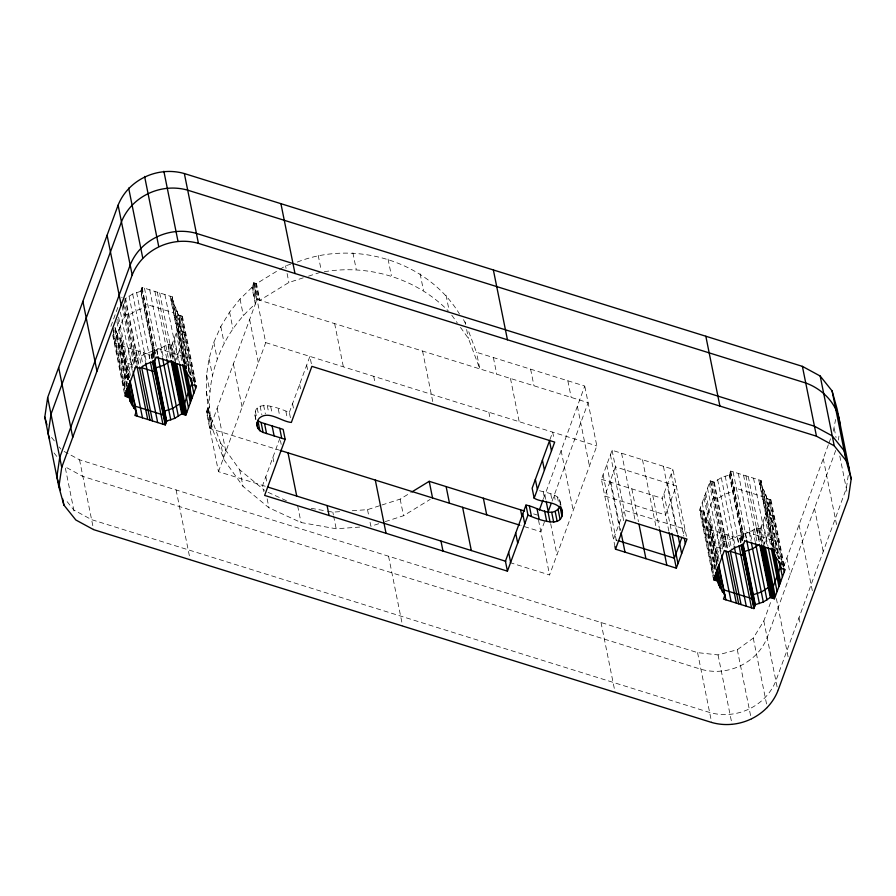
<?xml version="1.0" encoding="UTF-8"?>
<svg xmlns="http://www.w3.org/2000/svg" width="896" height="896" viewBox="0 0 896 896"><rect width="100%" height="100%" fill="white"/><g stroke="black" fill="none" stroke-linecap="round" stroke-linejoin="round"><path stroke-width="0.67" stroke-dasharray="4.48 3.36" d="M359.766 527.072L336.179 528.774L301.022 522.525L268.957 507.797L243.029 486.382L224 459.738L212.61 429.318L208.118 407.142L206.282 391.216L206.573 374.976L209.07 358.59L213.853 342.227L220.797 326.547L229.589 312.122L240.038 299.051L251.955 287.414L253.658 282.766L256.502 283.651L278.578 270.122M211.467 423.774C203.358 379.669 221.502 333.01 255.315 304.046L251.955 287.414M255.842 419.765C249.827 396.312 279.171 408.162 289.341 412.462L290.595 418.701M560.123 505.131C561.971 492.778 544.298 493.27 536.861 489.686M833.302 431.222L835.598 419.507M838.376 440.037L838.947 436.128M848.232 475.462L846.328 488.466L775.88 680.848C765.61 706.597 736.019 720.048 709.632 712.477L91.605 519.658L73.808 510.014L65.307 499.363M110.914 326.334L118.899 304.506M127.68 379.803L120.781 345.621L122.214 341.723L117.611 335.138L114.979 327.6L127.042 387.453M154.493 359.912L140.661 291.334L142.094 287.426L172.502 296.912L186.581 366.744M151.973 358.938L151.2 355.107L154.157 347.278L184.576 356.765L183.142 360.674L185.685 363.821M172.502 296.912L171.08 300.821L175.683 307.406L178.315 314.944L190.378 374.797L194.454 376.074L192.248 382.088M174.832 360.651L171.73 345.307L182.392 316.221L178.315 314.944M175.09 361.939L185.741 332.842L181.664 331.565L179.032 324.038L174.429 317.442L175.862 313.544L145.443 304.058L144.01 307.955L136.024 310.621L128.979 315.134L124.914 313.869L114.262 342.955L118.328 344.232L120.96 351.758L125.563 358.355L124.141 362.242L134.355 365.434M265.25 486.259L218.478 471.666L206.405 411.813L208.118 407.142M218.478 471.666L265.731 342.619L253.658 282.766M279.944 438.122L262.618 485.43L263.883 491.669M289.341 412.462L309.882 356.384L311.64 365.12M549.931 439.645L552.675 432.141L554.187 439.622M543.502 498.725L584.752 386.053L476.459 352.274L467.925 329.459M544.544 521.651L540.859 531.731L520.957 525.526M552.059 501.133L588.112 402.685L257.018 299.387L209.765 428.434L278.723 449.949M509.779 562.542L549.573 574.963L596.826 445.917L584.752 386.053M615.003 546.694L601.429 479.36L612.08 450.262L672.907 469.235L686.728 537.824M668.875 531.171L662.245 498.333L672.907 469.235M683.312 533.635L684.97 529.099L624.154 510.115L613.491 539.213L617.064 540.322M713.608 579.802L699.53 509.97L710.181 480.883L714.246 482.149L721.291 477.624L729.277 474.97L730.71 471.072L761.118 480.558L775.197 550.379M716.834 566.138L709.397 529.256L710.819 525.358L706.227 518.773L703.595 511.235L699.53 509.97M740.589 542.584L739.816 538.742L742.773 530.925L773.192 540.411L771.758 544.309L774.301 547.467M761.118 480.558L759.696 484.456L764.299 491.042L766.931 498.579L778.994 558.432L776.888 552.126M763.448 544.298L760.346 528.942L771.008 499.856L766.931 498.579M763.706 545.574L774.357 516.477L770.28 515.211L767.648 507.674L763.045 501.088L764.467 497.179L734.059 487.693L732.626 491.59L724.64 494.256L717.595 498.77L713.53 497.504L702.878 526.602L706.944 527.867L709.576 535.394L714.179 541.99L712.757 545.877L722.971 549.069M780.864 565.723L783.07 559.709L779.632 558.634L767.558 498.781M64.12 451.45L79.531 459.805L697.57 652.624L718.043 654.909L737.307 649.734L753.267 638.098L763.818 620.995L771.467 600.085M783.664 566.765L828.52 444.293M829.002 442.982L830.906 437.763M835.699 450.464L767.166 637.616C756.896 663.376 727.294 676.827 700.918 669.245L82.891 476.437L65.094 466.782L74.57 513.755M140.661 291.334L132.675 293.989L125.63 298.514L139.709 368.334M153.91 357.605L152.622 351.21L160.619 348.555L167.653 344.042L171.73 345.307M701.557 510.608L713.63 570.461L711.592 569.822L722.243 540.736L726.309 542.002C734.787 534.094 747.802 535.584 756.269 527.677L760.346 528.942M279.742 269.405L285.555 265.854L290.774 264.163M303.262 277.838L288.904 282.475L259.851 300.272L256.502 283.651M381.875 505.008L400.165 499.117L410.614 492.71M385.235 521.629L403.514 515.738L430.237 499.363M297.304 262.058C354.48 239.445 427.291 260.77 459.525 314.082M308.493 276.158L320.242 272.373M352.251 510.742L367.517 509.645L380.576 505.434M378.706 523.734L370.866 526.266L369.835 521.147M152.734 351.187L144.749 353.842L137.704 358.366L133.638 357.09L122.976 386.187L126.414 387.262L114.341 327.398M324.33 271.746C369.018 264.118 416.461 278.488 448.358 310.979M327.421 511.19L332.83 512.154L339.763 511.65M311.192 508.301L326.066 510.944M121.565 297.237L122.203 297.438M265.731 342.619L596.826 445.917M601.429 479.36L662.245 498.333M120.781 345.621L151.2 355.107M709.397 529.256L739.816 538.742M206.405 411.813L209.25 412.698L220.651 443.106L224 459.738M533.602 513.89L537.499 515.099M268.072 492.307L286.563 500.797M220.651 443.106L239.68 469.762L264.566 490.314M51.531 437.382L54.936 441.638M59.192 446.97L60.894 449.098M54.029 452.95L58.285 458.27M463.49 319.637L466.021 324.397M451.774 315.168L457.318 322.941M460.499 327.376L468.429 338.486L479.819 368.894L476.459 352.274M188.272 368.491L190.378 374.797M254.834 414.77L256.245 420.549M834.266 428.613L836.069 437.562M839.787 456.042L847.336 493.45M823.256 458.674L837.077 527.251M814.498 508.357L823.211 551.589M799.042 524.798L812.862 593.387M786.934 557.872L790.283 574.493M798.997 617.725L800.251 623.952M771.008 499.856L785.086 569.688M770.37 499.654L784.448 569.486M770.168 502.13L783.25 566.966M768.97 499.218L782.79 567.795M765.867 494.715L778.691 558.309M764.299 491.042L776.373 550.906M776.619 552.149L778.131 559.63M760.894 481.163L774.726 549.752M766.517 512.12L773.674 547.658M760.402 482.507L773.483 547.344M759.909 483.851L772.733 547.445M758.744 479.819L772.822 549.64M764.848 516.667L770.918 546.806M763.011 521.674L768.006 546.403M753.525 478.184L767.603 548.016M776.373 598.606L788.648 659.512M761.186 526.669L764.534 543.301M759.718 528.752L762.81 544.096M748.294 476.549L762.373 546.381M758.307 528.315L761.667 544.936M756.907 527.878L760.01 543.222M745.92 475.81L759.998 545.642M756.269 527.677L759.371 543.021M743.546 475.07L757.624 544.902M752.898 530.152L755.216 541.666M738.315 473.435L752.394 543.267M749.235 532.19L751.038 541.139M763.818 620.995L777.896 690.827M733.085 471.811L747.163 541.632M745.326 533.77L746.357 538.877M730.71 471.072L744.789 540.893M730.486 471.677L744.565 541.509M729.994 473.021L744.072 542.842M729.501 474.365L743.333 542.942M729.277 474.97L743.109 543.547M741.014 535.461L742.56 543.133M740.522 536.794L741.81 543.189M740.04 538.138L741.07 543.245M725.189 476.056L739.278 545.888M737.442 538.003L738.73 544.398M721.291 477.624L735.37 547.456M753.267 638.098L767.346 707.93M732.211 536.368L734.014 545.328M717.629 479.662L731.707 549.494M726.992 534.744L729.568 547.534M714.246 482.149L728.325 551.981M724.618 534.005L727.709 549.349M713.608 481.947L727.686 551.779M712.208 481.51L726.298 551.342M722.232 533.254L725.334 548.61M710.819 481.074L724.898 550.906M710.181 480.883L724.259 550.704M709.352 483.146L723.173 551.734M717.002 531.63L721.179 552.306M707.515 488.152L721.347 556.73M737.307 649.734L751.386 719.566M705.69 493.147L719.522 561.725M704.861 495.421L718.682 563.998M710.819 525.358L718.122 561.478M710.606 525.974L718.043 562.856M704.021 497.694L718.099 567.526M708.288 522.211L716.822 564.502M706.227 518.773L715.848 566.462M702.195 502.69L715.355 568.198M703.595 511.235L715.658 571.099M702.957 511.045L715.03 570.898M700.358 507.696L713.429 572.544M700.157 510.171L713.742 577.506M718.043 654.909L732.122 724.741M671.238 473.782L683.816 536.133M667.576 483.784L677.734 534.184M663.398 466.278L677.23 534.856M697.57 652.624L711.648 722.456M663.914 493.786L671.63 532.034M652.747 495.365L659.366 528.203M642.488 459.749L656.566 529.581M631.837 488.846L638.456 521.685M621.589 453.23L635.667 523.062M612.08 450.262L626.158 520.094M610.411 454.81L624.243 523.398M610.926 482.328L620.547 530.018M606.749 464.811L620.581 533.389M603.086 474.813L616.918 543.39M577.371 406.224L589.445 466.077M567.84 380.778L571.189 397.41M601.003 622.496L615.082 692.328M561.131 450.576L573.194 510.44M560.47 502.802L560.963 505.288M559.552 499.52L560.56 504.515M557.413 496.843L558.925 504.325M530.611 369.163L533.96 385.795M554.221 495.107L555.733 502.589M550.771 494.021L552.283 501.502M544.891 494.939L545.922 500.058M550.693 523.723L556.954 554.792M543.178 491.658L544.69 499.139M510.474 378.459L519.187 421.691M538.53 520.218L549.573 574.963M493.382 357.549L496.742 374.181M488.846 412.227L490.347 419.709M465.069 321.854L465.584 324.419M466.626 329.526L468.429 338.486M446.04 295.21L449.131 310.554M420.112 273.784L423.472 290.416M422.565 351.03L433.294 404.242M388.058 259.067L391.406 275.688M352.89 252.806L356.238 269.438M400.165 499.117L403.514 515.738M373.71 376.309L375.222 383.79M388.55 556.214L402.629 626.046M334.645 323.613L343.358 366.834M318.192 255.326L321.037 269.394M367.517 509.645L368.805 516.029M306.667 365.154L307.922 371.381M285.555 265.854L286.07 268.408M287.101 273.526L288.904 282.475M332.83 512.154L333.346 514.707M333.603 515.984L336.179 528.774M299.611 384.429L300.866 390.656M292.555 403.704L293.81 409.942M285.891 411.387L287.403 418.869M256.054 283.506L259.414 300.138M255.08 283.203L258.44 299.835M254.106 282.901L257.454 299.522M253.4 283.494L256.749 300.115M278.309 409.024L279.81 416.506M297.662 505.893L301.022 522.525M252.806 285.085L256.166 301.717M252.224 286.686L255.573 303.318M280.448 440.619L281.21 444.36M270.715 406.65L272.227 414.131M267.266 405.574L268.778 413.056M249.626 319.547L258.35 362.779M263.592 405.171L265.35 413.896M272.888 457.397L274.4 464.878M240.038 299.051L243.387 315.672M260.12 406.101L261.878 414.837M257.242 408.195L258.754 415.677M255.349 411.275L256.603 417.502M265.832 476.672L267.086 482.91M229.589 312.122L232.938 328.742M267.154 498.848L268.957 507.797M233.386 363.91L242.099 407.142M220.797 326.547L224.157 343.168M239.68 469.762L243.029 486.382M213.853 342.227L217.202 358.859M209.07 358.59L212.419 375.222M217.146 408.274L225.859 451.494M206.573 374.976L209.922 391.608M206.282 391.216L209.642 407.848M207.85 407.87L212.162 429.184M207.256 409.472L211.187 428.882M206.674 411.085L210.202 428.568M182.392 316.221L196.47 386.042M181.754 316.019L195.832 385.851M181.552 318.483L194.634 383.331M180.354 315.582L194.432 385.414M178.954 315.146L191.016 374.998M177.262 311.08L190.075 374.674M175.683 307.406L187.757 367.259M188.25 369.757L188.754 372.254M172.278 297.528L186.11 366.106M177.901 328.485L185.058 364.022M171.786 298.872L184.867 363.709M171.304 300.205L184.117 363.81M170.128 296.173L184.206 366.005M176.232 333.032L182.302 363.16M174.395 338.038L179.39 362.768M164.909 294.549L178.987 364.37M172.57 343.034L175.918 359.666M171.102 345.106L174.194 360.461M159.678 292.914L173.51 361.502M169.691 344.669L172.794 360.024M168.291 344.232L171.394 359.587M157.304 292.174L171.382 362.006M154.93 291.435L169.008 361.267M164.282 346.517L166.6 358.019M149.699 289.8L163.778 359.632M160.619 348.555L162.422 357.504M144.469 288.165L158.547 357.997M156.71 350.123L157.741 355.242M142.094 287.426L156.173 357.258M141.87 288.042L155.949 357.862M141.378 289.386L155.456 359.206M140.885 290.718L154.717 359.307M152.398 351.826L153.429 356.933M151.906 353.158L153.205 359.554M151.424 354.491L152.454 359.61M136.573 292.421L150.662 362.242M148.826 354.368L150.114 360.763M176.098 489.933L190.176 559.765M132.675 293.989L146.754 363.821M143.595 352.733L145.398 361.682M129.013 296.027L143.091 365.859M138.376 351.098L141.21 365.176M124.992 298.312L139.07 368.144M123.861 299.152L137.682 367.707M133.616 349.619L136.718 364.963M123.491 303.834L136.282 367.27M123.11 304.909L135.643 367.069M122.024 305.906L134.814 369.342M128.397 347.984L132.832 370.014M120.445 312.189L132.731 373.094M118.619 317.184L131.152 379.333M117.79 319.458L130.323 381.606M121.99 342.328L129.427 379.221M121.498 343.672L128.666 379.21M116.95 321.731L129.237 382.637M119.672 338.576L127.938 379.512M117.611 335.138L127.501 384.182M115.382 328.014L126.739 384.563M113.198 328.25L125.518 389.312M113.03 330.456L125.574 392.638M113.098 334.208L124.365 390.13M112.717 335.283L124.734 394.912M79.531 459.805L93.61 529.637M615.429 466.894L604.778 495.981L665.605 514.965L676.256 485.867L615.429 466.894"/><path stroke-width="1.34" d="M561.971 516.275L559.955 506.307C552.888 519.781 535.998 506.307 525.963 505.109L527.968 515.088C537.074 519.064 566.406 531.026 561.725 509.029M44.8 417.066L47.656 397.566L118.104 205.184C128.374 179.424 157.976 165.973 184.352 173.555L802.39 366.363L820.176 376.018L832.082 390.914L837.122 409.102L851.2 478.934L848.344 498.434L777.896 690.827C767.626 716.576 738.024 730.027 711.648 722.456L93.61 529.637L75.824 519.982L63.907 505.086L58.878 486.898L44.8 417.066L46.962 424.861M58.878 486.898L61.734 467.398L132.182 275.005C142.453 249.256 172.054 235.794 198.43 243.376L816.469 436.195L834.254 445.838L846.171 460.746L851.2 478.934M840.09 428.333C840.381 407.512 824.835 389.838 805.739 382.995L187.712 190.176C161.325 182.594 131.723 196.045 121.464 221.805L51.016 414.187L48.149 433.686L49.594 438.883M127.299 388.707L130.11 401.285L136.293 411.555L134.87 415.442L165.278 424.928L166.701 421.042L154.426 360.17M191.8 383.342L183.803 405.16L179.726 403.894L172.682 408.408L164.696 411.062L163.262 414.96L135.229 406.213M166.701 421.042L174.698 418.376L181.742 413.862L185.819 415.139L196.47 386.042L192.394 384.776L189.762 377.238L185.158 370.653L186.581 366.744L156.173 357.258L154.739 361.155L146.754 363.821L139.709 368.334L135.643 367.069L124.992 396.166L129.058 397.432M285.163 439.331L263.099 432.443L259.896 430.707L257.891 420.739L261.083 422.475L283.158 429.363L285.163 439.331L264.634 495.41L507.438 571.155L527.968 515.088M525.963 505.109L505.422 561.187L507.438 571.155M562.475 512.77C559.955 500.506 542.606 503.406 534.162 498.187L554.691 442.109L311.886 366.363L291.357 422.442C281.187 421.658 268.8 409.931 259.258 418.174C256.01 421.736 256.211 427.538 259.896 430.707M539.347 510.059L543.043 499.979M551.107 503.742L548.24 511.571L546.179 501.334M615.507 549.192L626.158 520.094L686.986 539.067L676.334 568.165L615.507 549.192L615.003 546.694M681.934 537.387L674.318 558.186L618.251 540.691M724.685 595.795L722.893 585.222L718.29 578.626L716.016 572.376L718.726 584.931L724.909 595.19L723.475 599.088L753.894 608.574L755.317 604.677L743.042 543.805M780.405 566.978L772.419 588.806L768.342 587.53L761.298 592.043L753.301 594.709L751.878 598.595L723.845 589.848M755.317 604.677L763.314 602.022L770.358 597.509L774.435 598.774L785.086 569.688L781.01 568.411L778.378 560.874L773.774 554.288L775.197 550.379L744.789 540.893L743.355 544.802L735.37 547.456L728.325 551.981L724.259 550.704L713.608 579.802L717.674 581.067M171.013 360.662L163.968 365.176L155.971 367.842L154.549 371.728L141.725 367.73L152.454 420.93M759.629 544.298L752.584 548.811L744.587 551.477L743.165 555.363L730.341 551.365L741.07 604.565M411.779 491.994L429.206 481.32L524.485 511.045M280.056 450.363L519.635 525.112M267.546 486.976L505.803 561.299M849.184 468.955L844.155 450.766L832.238 435.87L814.453 426.216L196.426 233.408C170.038 225.826 140.437 239.277 130.178 265.037L59.73 457.419L56.874 476.918L60.458 489.91M127.4 388.741L129.674 394.99L134.277 401.576L135.307 408.419M832.082 390.914L846.171 460.746M820.176 376.018L834.254 445.838M802.39 366.363L816.469 436.195M783.496 568.21L784.246 571.95M779.744 562.173L781.01 568.411M779.318 561.579L782.421 576.957M775.04 554.411L780.595 581.952M773.987 549.842L774.48 552.339M772.99 548.688L773.998 553.672M772.576 548.576L779.755 584.226M771.198 548.15L778.926 586.499M768.275 547.758L777.09 591.506M765.352 547.355L775.264 596.501M763.706 545.574L774.435 598.774M763.336 546.728L773.797 598.573M761.667 544.936L772.397 598.136M760.536 545.854L770.986 597.699M759.898 545.653L770.358 597.509M755.474 542.942L766.976 599.984M751.296 542.416L763.314 602.022M705.824 336.235L719.902 406.067M746.614 540.165L759.405 603.59M742.818 544.41L755.093 605.293M742.067 544.466L754.6 606.626M741.328 544.533L754.118 607.958M741.104 545.138L753.894 608.574M738.987 545.675L751.52 607.835M734.272 546.605L746.29 606.2M728.235 551.981L738.696 603.826M725.861 551.23L736.322 603.086M721.717 555.005L731.091 601.451M718.805 564.95L725.861 599.827M718.581 565.566L722.4 584.472M717.36 567.202L722.378 592.043M716.386 569.173L720.306 588.605M716.173 572.253L718.726 584.931M715.523 573.384L717.035 580.866M714.638 575.445L715.635 580.44M713.742 577.506L714.246 580.003M684.309 538.63L685.317 543.614M678.014 535.539L681.654 553.616M671.899 533.378L677.992 563.618M669.144 532.526L676.334 568.165M659.635 529.558L666.826 565.197M639.005 524.384L645.915 558.678M621.096 532.717L625.005 552.149M551.477 450.878L549.472 440.899L532.146 488.219L534.162 498.187M561.064 507.002L561.568 509.499M558.062 509.376L560.067 519.355M555.184 511.47L557.189 521.45M542.416 460.174L544.421 470.154M551.712 512.4L553.728 522.379M548.038 511.997L550.043 521.976M544.589 510.922L546.594 520.89M493.371 269.965L507.45 339.786M535.349 479.45L537.365 489.429M536.995 508.547L539.011 518.526M529.413 506.184L531.418 516.163M522.749 513.867L524.765 523.846M520.576 509.824L521.875 516.219M515.693 533.142L517.709 543.122M508.637 552.418L510.642 562.397M483.358 498.21L486.707 514.842M462.605 507.315L471.318 550.547M446.13 486.595L449.478 503.227M429.206 481.32L432.555 497.941M440.966 541.072L442.982 551.051M375.312 480.088L386.03 533.288M280.918 203.683L294.997 273.504M327.074 505.546L329.09 515.525M288.008 452.85L296.722 496.07M279.709 428.277L281.714 438.256M272.115 425.914L274.131 435.893M264.533 423.55L266.549 433.518M261.083 422.475L263.099 432.443M256.749 423.035L257.757 428.03M184.352 173.555L198.43 243.376M163.867 171.259L177.957 241.091M194.88 384.574L195.642 388.315M191.139 378.538L192.394 384.776M190.702 377.933L193.805 393.31M186.424 370.776L191.979 398.317M185.371 366.206L185.875 368.693M184.374 365.053L185.382 370.037M183.96 364.941L191.139 400.59M144.603 176.434L158.682 246.266M182.582 364.515L190.31 402.864M179.659 364.112L188.485 407.859M176.736 363.709L186.648 412.866M175.09 361.939L185.819 415.139M174.72 363.093L185.181 414.938M173.051 361.301L183.781 414.501M171.651 360.864L182.37 414.064M171.282 362.018L181.742 413.862M166.858 359.296L178.36 416.338M128.654 188.07L142.733 257.902M162.68 358.781L174.698 418.376M157.998 356.518L170.789 419.955M154.202 360.774L166.477 421.646M153.462 360.83L165.995 422.99M152.712 360.886L165.502 424.323M152.488 361.502L165.278 424.928M150.371 362.04L162.904 424.189M118.104 205.184L132.182 275.005M145.656 362.97L157.674 422.565M139.619 368.334L150.08 420.19M136.976 366.251L147.706 419.451M107.094 235.245L121.184 305.066M133.101 371.37L142.475 417.816M130.189 381.315L137.245 416.192M129.696 380.576L133.515 399.482M128.755 383.566L133.762 408.397M127.77 385.526L131.69 404.958M127.557 388.606L130.11 401.285M126.661 388.506L128.419 397.23M125.765 390.566L127.019 396.794M124.869 392.616L125.63 396.357M82.88 301.37L96.958 371.202M58.666 367.506L72.744 437.338M47.656 397.566L61.734 467.398M62.653 498.848L63.907 505.086"/></g></svg>
